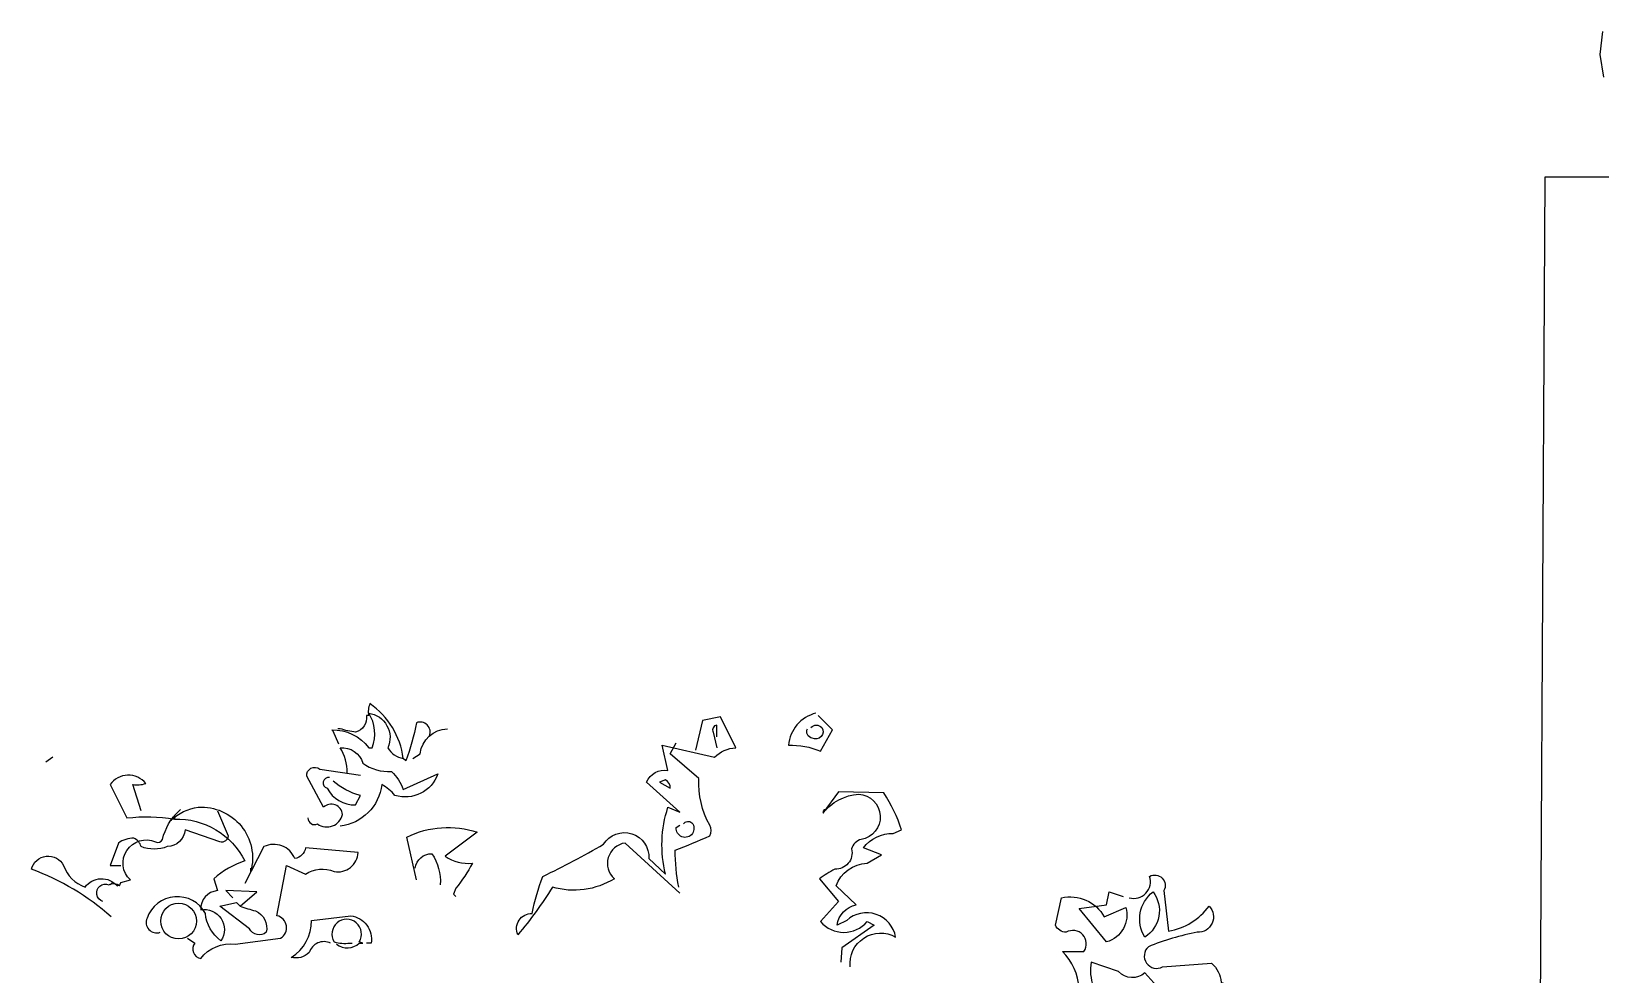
# Model space of a CAD drawing. Header units: metres. Extents: x 2394 to 3264, y 364 to 634.
# Drawn here: x 2717.185 to 2721.98, y 412.063 to 414.948 of the extents above; entities that cross this region are included whole.
import ezdxf

# ---------------------------------------------------------------- set-up
doc = ezdxf.new("R2010")
doc.units = ezdxf.units.M
doc.header["$LTSCALE"] = 5
doc.header["$MEASUREMENT"] = 0
doc.layers.add('PENA 01', color=1, linetype='Continuous')
doc.layers.add('VEG_PLANTAS', color=94, linetype='Continuous')

# ---------------------------------------------------------------- blocks, each defined once
blk = doc.blocks.new('Arb35')
for points in [[(-43.4, 297.39), (-44.15, 299.06), (-44.31, 299.21, -0.240921), (-39.6, 296.93), (-39.15, 296.93, 0.236053), (-39.6, 301.34, -0.5), (-37.17, 296.93, 0.236053), (-35.2, 295.57, 0.211075), (-39.45, 302.55, 0.162277), (-39.6, 301.03), (-39.9, 301.03, -0.383194), (-41.27, 298.91, -0.056625), (-43.24, 299.36), (-43.55, 299.36)], [(-31.86, 298.45, 0.651581), (-33.53, 300.12, -0.045349), (-34.9, 295.26), (-35.2, 295.57)], [(0.02, 278.41), (-6.97, 284.79, 0.636124), (-8.33, 280.24, -0.212875), (-16.22, 279.17, -0.040161), (-20.63, 273.1, -0.538727), (-18.81, 275.83, -0.038391), (-17.44, 280.54, 0.023422), (-9.7, 284.64, -0.778931), (-3.93, 282.82), (-1.8, 280.84, -0.14267), (-1.5, 289.34), (0.02, 288.74), (-4.23, 292.53, -0.349304), (-1.5, 294.05), (-2.26, 297.24), (4.42, 295.72, -0.186783), (7.15, 296.93), (5.18, 300.88), (2.9, 300.42), (1.99, 296.63)], [(4.72, 298.3), (4.72, 299.82, 0.535172), (4.27, 298.91), (4.72, 296.93)], [(17.32, 301.34, 0.315994), (13.83, 297.24, -0.114075), (17.93, 296.48), (19.45, 299.21), (17.63, 301.03)], [(16.71, 299.51, -0.449051), (18.08, 299.51, -0.780762), (16.87, 298.15, -0.5), (16.26, 299.36)], [(-33.98, 295.57), (-33.07, 296.17, -0.365204), (-29.58, 299.36)], [(-42.33, 293.75, 0.143021), (-43.24, 296.93, -0.358047), (-40.36, 294.96, 0.172546), (-36.72, 293.9, -0.123093), (-35.2, 291.62), (-30.8, 293.59, -0.40274), (-36.26, 290.86, 0.082748), (-37.93, 292.23, -0.343094), (-43.24, 286.92)], [(-0.13, 279.17, -0.04158), (-0.59, 283.88, 0.012192), (3.81, 285.7, 0.248367), (3.81, 287.07, -0.13884), (2.45, 292.99), (-1.2, 296.17), (-0.44, 297.54)], [(-47.34, 287.98, 0.566177), (-46.13, 287.22, 0.534058), (-42.94, 288.43, 0.630219), (-45.37, 289.34), (-47.49, 293.29, -0.679398), (-45.82, 294.2), (-40.66, 293.44)], [(-68.59, 288.89), (-69.66, 292.23, 0.123093), (-67.99, 292.38, 0.499542), (-72.54, 292.23), (-70.41, 287.98, -0.074951), (-64.34, 287.83, -0.294968), (-55.39, 282.51, 0.096375), (-59.33, 280.24), (-58.88, 278.72, 0.398468), (-61, 276.29, -0.659393), (-58.42, 272.34, -0.217575), (-60.4, 275.83, 0.649521), (-67.83, 275.23, 0.661377), (-66.16, 273.41)], [(-44.61, 293.14, 0.926025), (-44.91, 291.77, 0.286789), (-41.27, 289.65), (-40.66, 290.86, -0.120178), (-44.15, 292.68)], [(-2.56, 292.53), (-1.2, 291.77, 0.276978), (-1.8, 292.84), (-2.56, 292.53)], [(21.72, 269, -0.61586), (27.49, 272.8, 0.591492), (21.27, 274.92), (20.05, 274.32, -0.334061), (22.48, 276.9), (19.9, 279.33, -0.300079), (23.85, 282.21), (25.67, 283.27), (23.39, 284.18, -0.24559), (27.19, 286), (28.25, 286.46, 0.064346), (25.97, 291.17), (20.21, 291.32), (18.23, 288.58, -0.216293), (22.79, 291.01, -0.89946), (23.09, 285.25, 0.265564), (21.88, 284.03, -0.5), (19.75, 281.45, 0.034439), (17.78, 280.24), (20.21, 277.35), (17.93, 274.77, 0.461777), (23.85, 274.77), (24.76, 274.32), (20.66, 271.43), (20.51, 269.61)], [(-73.45, 277.35, -1.044418), (-72.69, 279.48, -0.323349), (-71.33, 279.33), (-71.17, 279.78), (-69.96, 280.08, -0.840088), (-66.77, 284.94, 0.4142), (-65.86, 285.25, -0.154678), (-63.74, 288.89), (-63.58, 289.04)], [(-58.88, 288.89), (-57.51, 285.7, -0.489075), (-58.57, 284.94), (-62.98, 286.46, -0.380188), (-65.25, 284.33, -0.181808), (-68.59, 284.33, 0.224854), (-69.5, 285.4, 0.162277), (-71.48, 284.79), (-72.54, 281.91), (-71.17, 281.91)], [(-64.34, 288.28), (-64.34, 287.83), (-64.34, 288.28), (-64.8, 287.67, -0.162277), (-61.31, 289.34, -0.516235), (-54.63, 281.15), (-54.63, 281.6)], [(-33.53, 280.08), (-34.74, 285.55, -0.198578), (-25.79, 286.16), (-29.89, 283.12, 0.173447), (-26.39, 282.21, -0.044205), (-28.52, 279.02), (-28.82, 278.26), (-28.52, 277.96)], [(0.47, 287.22, -0.442368), (1.54, 287.37, -1.516525), (-0.44, 286.76), (0.02, 287.07)], [(-62.67, 272.65), (-61.76, 272.04, 0.54657), (-61, 270.07, -0.272095), (-56.6, 271.89), (-50.83, 272.65, 0.677032), (-51.29, 275.53), (-50.07, 281.91), (-47.65, 280.84, -0.248367), (-44, 281.15, 0.452606), (-40.97, 283.58), (-47.65, 284.18, -0.333328), (-49.01, 282.82, 0.430618), (-52.96, 284.33), (-55.39, 279.63)], [(-72.39, 275.38, 0.094757), (-82.56, 281.45, -0.699951), (-78.46, 281.91, 0.222214), (-75.73, 279.17, -0.480621), (-71.63, 279.33), (-71.48, 279.48)], [(-33.68, 281.6, -0.388977), (-31.56, 283.42, -0.162277), (-30.49, 279.48)], [(57.24, 277.81, 0.600372), (59.82, 280.54, -0.753342), (61.65, 278.72), (62.25, 273.56, 0.194229), (67.41, 276.75, -0.678314), (65.9, 273.41, 0.051498), (59.67, 271.58, 0.881622), (61.49, 269), (67.72, 269.46, -0.201935), (68.93, 267.03), (71.66, 266.27), (71.51, 265.82, 0.881622), (73.33, 263.24, -1.244614), (72.12, 259.9, 0.436066), (69.99, 257.77), (69.08, 254.89, -0.359619), (72.88, 255.34, 0.522507), (76.07, 255.49)], [(60.73, 266.57), (59.22, 268.24, -0.408356), (55.88, 268.4), (52.39, 269.61, 0.259506), (54.36, 263.99)], [(50.87, 266.27, 0.173203), (48.74, 270.98), (51.47, 270.98, 0.806671), (49.2, 273.41, -0.276978), (47.83, 274.32), (48.59, 277.81, -0.330963), (54.06, 275.38), (56.79, 276.59, -0.419418), (54.36, 272.19), (50.87, 276.44), (54.36, 276.9), (54.66, 278.57), (56.48, 277.96)], [(60.28, 278.57, -0.434998), (59.22, 272.8, -0.383423), (60.28, 278.57)], [(-55.99, 276.75, 0.021729), (-54.02, 276.14, -0.356949), (-52.65, 273.41, -0.482147), (-54.78, 273.86), (-58.57, 276.75), (-56.45, 277.2), (-55.99, 276.75)], [(-44.46, 272.04, 0.453766), (-47.19, 270.83, -0.265564), (-49.47, 270.22, 0.264557), (-46.89, 274.92), (-41.88, 275.53, -0.415939), (-39.3, 272.04), (-39.9, 272.04)], [(-43.7, 271.89, 0.366302), (-40.82, 272.04), (-40.36, 272.04), (-40.82, 272.19, 1.810471), (-44, 272.19, 0.099014), (-42.03, 272.04), (-41.73, 272.04)]]:
    blk.add_lwpolyline(points, format="xyb")
for points in [[(-79.83, 295.72), (-80.74, 295.11)], [(18.23, 288.89), (18.38, 288.74), (18.38, 289.04), (18.69, 289.04)], [(-72.24, 279.78), (-72.54, 279.48), (-72.24, 279.78)], [(-55.99, 276.75), (-53.87, 278.57), (-57.82, 278.72), (-56.91, 277.81)]]:
    blk.add_lwpolyline(points)
blk.add_circle((-63.81, 274.85), 2.28)
blk = doc.blocks.new('A$C47D9326B')
for p, q in [((-0.0764, 9.4454), (-0.0679, 9.375)), ((-0.0679, 9.375), (-0.0793, 9.305)), ((-0.1, 9), (0.1, 9)), ((0.1, 9), (0.15, 0))]:
    blk.add_line(p, q)

msp = doc.modelspace()

# ---------------------------------------------------------------- block references
at = {"layer": 'PENA 01', "xscale": -1}
msp.add_blockref('A$C47D9326B', (2721.9097, 405.5027), dxfattribs=at)
at = {"layer": 'VEG_PLANTAS', "ltscale": 1.5, "xscale": 0.024, "yscale": 0.024, "zscale": 0.024}
msp.add_blockref('Arb35', (2719.1662, 405.631), dxfattribs=at)

doc.saveas('drawing.dxf')
